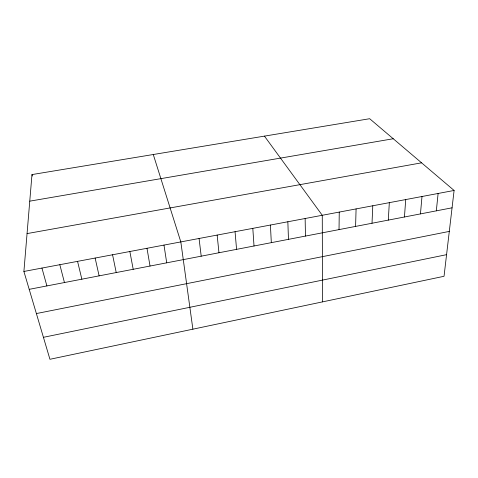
<?xml version="1.0" encoding="UTF-8"?>
<svg xmlns="http://www.w3.org/2000/svg" width="478" height="478" viewBox="0 0 478 478"><rect width="100%" height="100%" fill="white"/><g stroke="black" fill="none" stroke-linecap="round" stroke-linejoin="round"><path stroke-width="0.72" d="M339.027 229.607L339.255 212.083M355.59 226.411L356.086 208.916M372.015 223.244L372.78 205.773M388.297 220.107L389.325 202.66M404.442 216.994L405.726 199.571M23.9 271.462L31.978 174.578L369.667 118.717L454.1 190.459L444.038 276.284L49.939 359.283L23.9 271.462L454.1 190.459M420.449 213.905L421.99 196.506M436.324 210.846L438.111 193.471M43.426 337.313L446.572 254.666M36.382 313.562L449.296 231.406M29.2 289.339L452.069 207.811M27.061 233.593L421.584 162.831M29.761 201.16L393.239 138.745M264.442 136.122L322.268 215.285L322.519 301.875M153.277 154.514L180.827 241.916L192.885 329.181M41.939 268.062L46.904 285.928M31.978 174.578L32.361 176.012M59.822 264.698L64.452 282.546M77.556 261.358L81.858 279.188M95.134 258.048L99.113 275.86M112.563 254.768L116.226 272.562M129.849 251.512L133.201 269.293M146.985 248.285L150.032 266.043M163.978 245.089L166.72 262.828M199.069 238.48L201.202 256.178M217.149 235.074L218.966 252.754M235.062 231.705L236.568 249.361M252.814 228.359L254.021 245.997M270.411 225.048L271.319 242.657M287.852 221.762L288.467 239.353M305.137 218.512L305.466 236.078"/></g></svg>
